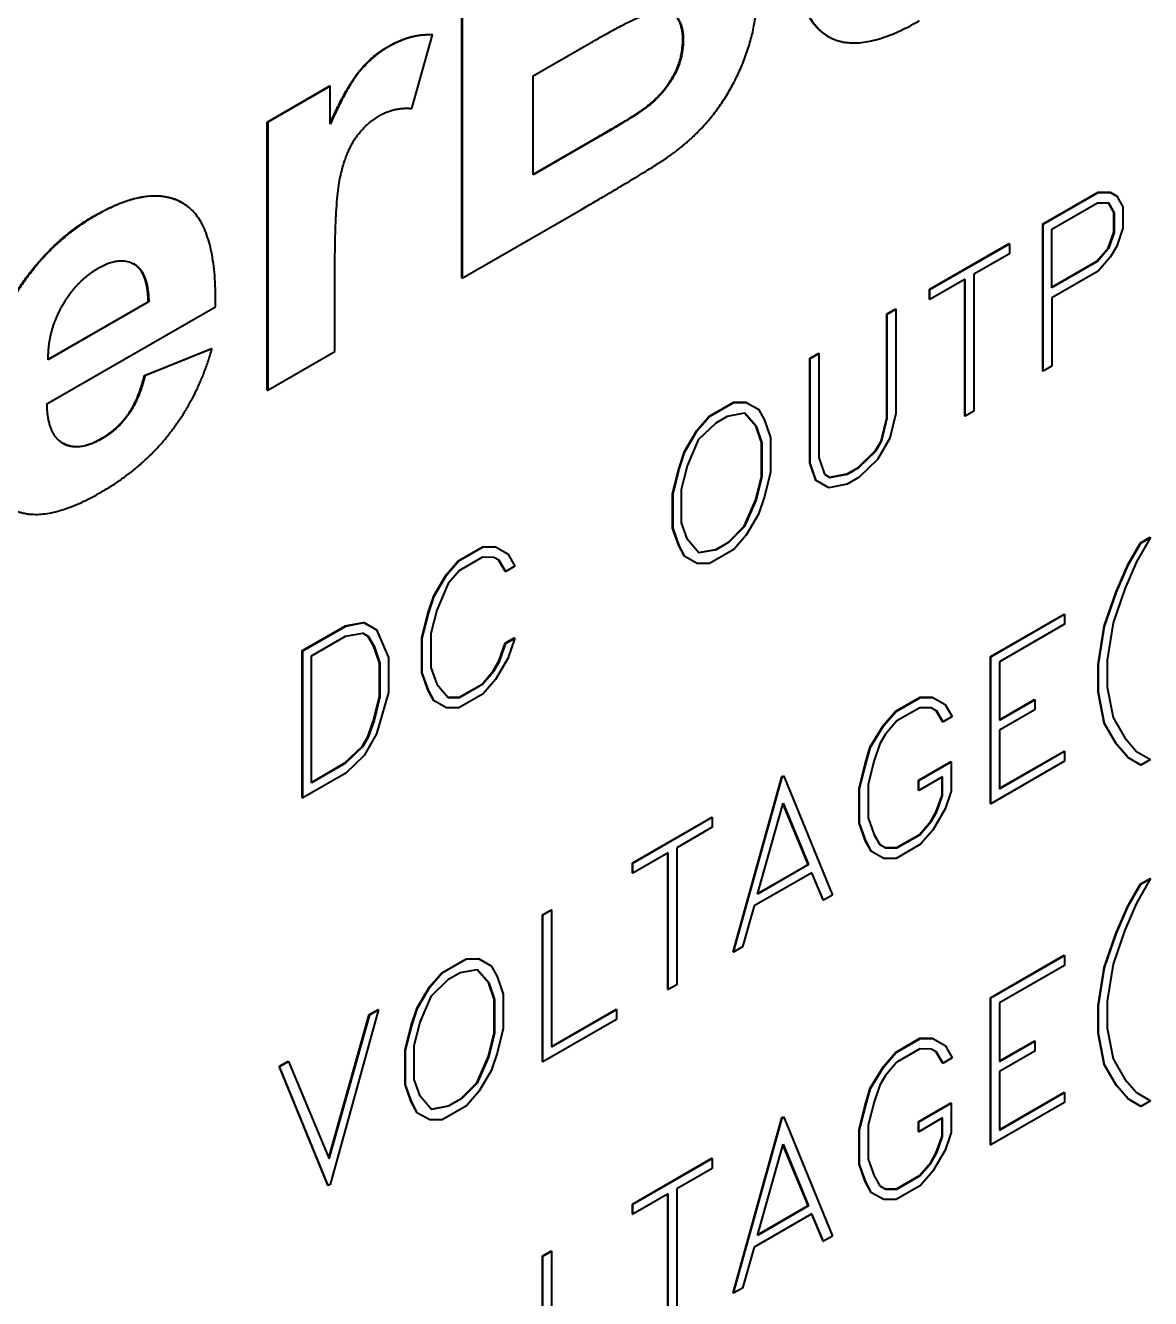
# Model space of a CAD drawing. Header units: millimetres. Extents: x 0 to 5887, y 0 to 4158.
# Drawn here: x 5435.39 to 5444.1, y 3214.54 to 3224.39 of the extents above; entities that cross this region are included whole.
import ezdxf

# ---------------------------------------------------------------- set-up
doc = ezdxf.new("R2010")
doc.units = ezdxf.units.MM
doc.header["$LTSCALE"] = 7
doc.layers.add('가시적인 것(ISO)', color=3, linetype='Continuous', lineweight=40)
doc.layers.add('가시적인 좁은 것(ISO)', color=3, linetype='Continuous', lineweight=35)

msp = doc.modelspace()

# ---------------------------------------------------------------- linework, layer by layer
at = {"layer": '가시적인 것(ISO)'}
for p, q in [((5438.771, 3222.4363), (5438.771, 3225.2978)), ((5438.7745, 3225.2957), (5438.7745, 3222.4343)), ((5438.384, 3223.747), (5438.5444, 3224.317)), ((5438.5408, 3224.319), (5438.5444, 3224.317)), ((5441.6058, 3224.3065), (5441.6093, 3224.3045)), ((5439.3234, 3224.0001), (5439.7667, 3224.2554)), ((5437.2638, 3223.6425), (5437.7486, 3223.9217)), ((5437.7521, 3223.9196), (5437.2673, 3223.6405)), ((5437.7486, 3223.9217), (5437.7521, 3223.9196)), ((5437.7521, 3223.6252), (5437.7521, 3223.9196)), ((5439.3234, 3223.2346), (5439.3234, 3224.0001)), ((5440.2046, 3223.7635), (5440.2081, 3223.7615)), ((5437.2638, 3221.5684), (5437.2638, 3223.6425)), ((5437.2638, 3223.6425), (5437.2673, 3223.6405)), ((5437.2673, 3223.6405), (5437.2673, 3221.5664)), ((5439.3234, 3223.2387), (5439.8292, 3223.5299)), ((5439.8327, 3223.5279), (5439.3234, 3223.2346)), ((5436.6048, 3223.0187), (5436.6083, 3223.0167)), ((5443.2691, 3222.8539), (5443.6946, 3223.099)), ((5443.2726, 3222.8519), (5443.6982, 3223.0969)), ((5443.6946, 3223.099), (5443.7907, 3223.0993)), ((5443.6946, 3223.099), (5443.6982, 3223.0969)), ((5443.6982, 3223.0969), (5443.7943, 3223.0972)), ((5443.7907, 3223.0993), (5443.8392, 3223.0722)), ((5443.7907, 3223.0993), (5443.7943, 3223.0972)), ((5443.7943, 3223.0972), (5443.8428, 3223.0701)), ((5443.8392, 3223.0722), (5443.8428, 3223.0701)), ((5443.8428, 3223.0701), (5443.8894, 3222.9859)), ((5438.7745, 3222.4343), (5439.6988, 3222.9666)), ((5443.3394, 3222.8131), (5443.6927, 3223.0165)), ((5443.6927, 3223.0165), (5443.7796, 3223.0168)), ((5443.8191, 3222.9431), (5443.7773, 3223.0168)), ((5443.7796, 3223.0168), (5443.8226, 3222.9411)), ((5443.8191, 3222.7908), (5443.8191, 3222.9431)), ((5443.8191, 3222.9431), (5443.8226, 3222.9411)), ((5443.8226, 3222.9411), (5443.8226, 3222.7887)), ((5443.8894, 3222.9859), (5443.8894, 3222.8209)), ((5443.2691, 3222.8539), (5443.2726, 3222.8519)), ((5443.2691, 3221.7164), (5443.2691, 3222.8539)), ((5443.2726, 3221.7144), (5443.2726, 3222.8519)), ((5443.3394, 3222.3602), (5443.3394, 3222.8131)), ((5443.7761, 3222.6655), (5443.8191, 3222.7908)), ((5443.8226, 3222.7887), (5443.7796, 3222.6634)), ((5443.8191, 3222.7908), (5443.8226, 3222.7887)), ((5443.8894, 3222.8209), (5443.8428, 3222.6829)), ((5442.3914, 3222.3485), (5443.0074, 3222.7032)), ((5442.395, 3222.3465), (5443.0109, 3222.7011)), ((5443.0074, 3222.7032), (5443.0109, 3222.7011)), ((5443.0109, 3222.7011), (5443.0109, 3222.6239)), ((5443.6892, 3222.5657), (5443.7761, 3222.6655)), ((5443.7796, 3222.6634), (5443.6927, 3222.5636)), ((5443.7761, 3222.6655), (5443.7796, 3222.6634)), ((5443.8428, 3222.6829), (5443.7943, 3222.5999)), ((5443.0109, 3222.6239), (5442.7363, 3222.4658)), ((5443.3394, 3222.3643), (5443.6892, 3222.5657)), ((5443.6927, 3222.5636), (5443.3394, 3222.3602)), ((5443.6892, 3222.5657), (5443.6927, 3222.5636)), ((5443.7943, 3222.5999), (5443.6982, 3222.4896)), ((5437.788, 3221.8662), (5437.788, 3222.5052)), ((5438.771, 3222.4363), (5438.7745, 3222.4343)), ((5442.6695, 3222.4273), (5442.395, 3222.2692)), ((5442.6695, 3221.3671), (5442.6695, 3222.4273)), ((5442.7363, 3222.4658), (5442.7363, 3221.4056)), ((5443.6982, 3222.4896), (5443.3394, 3222.283)), ((5442.3914, 3222.3485), (5442.395, 3222.3465)), ((5442.3914, 3222.2713), (5442.3914, 3222.3485)), ((5442.395, 3222.2692), (5442.395, 3222.3465)), ((5442.666, 3221.3691), (5442.666, 3222.4253)), ((5435.5677, 3221.8065), (5436.3433, 3222.2531)), ((5436.3468, 3222.2511), (5435.5677, 3221.8024)), ((5436.3433, 3222.2531), (5436.3468, 3222.2511)), ((5442.3914, 3222.2713), (5442.395, 3222.2692)), ((5443.3394, 3222.283), (5443.3394, 3221.7529)), ((5435.5583, 3221.4611), (5436.8637, 3222.2128)), ((5442.062, 3222.1588), (5442.1288, 3222.1972)), ((5442.062, 3222.1588), (5442.0655, 3222.1567)), ((5442.062, 3221.3536), (5442.062, 3222.1588)), ((5442.0655, 3222.1567), (5442.1323, 3222.1952)), ((5442.0655, 3221.3515), (5442.0655, 3222.1567)), ((5442.1288, 3222.1972), (5442.1323, 3222.1952)), ((5442.1323, 3222.1952), (5442.1323, 3221.3858)), ((5436.3131, 3221.6818), (5436.8318, 3221.8889)), ((5436.8354, 3221.8868), (5436.3166, 3221.6797)), ((5436.8318, 3221.8889), (5436.8354, 3221.8868)), ((5437.2673, 3221.5664), (5437.788, 3221.8662)), ((5441.4653, 3221.8152), (5441.5321, 3221.8536)), ((5441.4688, 3221.8131), (5441.5356, 3221.8516)), ((5441.5321, 3221.8536), (5441.5356, 3221.8516)), ((5441.5356, 3221.8516), (5441.5356, 3221.0464)), ((5441.4653, 3221.8152), (5441.4688, 3221.8131)), ((5441.4653, 3221.0057), (5441.4653, 3221.8152)), ((5441.4688, 3221.0037), (5441.4688, 3221.8131)), ((5443.3394, 3221.7529), (5443.2726, 3221.7144)), ((5436.3131, 3221.6818), (5436.3166, 3221.6797)), ((5443.2691, 3221.7164), (5443.2726, 3221.7144)), ((5437.2638, 3221.5684), (5437.2673, 3221.5664)), ((5440.6856, 3221.3661), (5440.8741, 3221.4747)), ((5440.6891, 3221.3641), (5440.8776, 3221.4727)), ((5440.8741, 3221.4747), (5440.9702, 3221.475)), ((5440.8741, 3221.4747), (5440.8776, 3221.4727)), ((5440.8776, 3221.4727), (5440.9737, 3221.473)), ((5440.9702, 3221.475), (5441.0645, 3221.4214)), ((5440.9702, 3221.475), (5440.9737, 3221.473)), ((5440.9737, 3221.473), (5441.068, 3221.4193)), ((5440.5904, 3221.2563), (5440.6856, 3221.3661)), ((5440.5939, 3221.2543), (5440.6891, 3221.3641)), ((5440.6856, 3221.3661), (5440.6891, 3221.3641)), ((5440.7394, 3221.3159), (5440.8282, 3221.367)), ((5440.8282, 3221.367), (5440.9609, 3221.3915)), ((5441.0471, 3221.2907), (5440.9594, 3221.3913)), ((5440.9609, 3221.3915), (5441.0506, 3221.2887)), ((5441.0645, 3221.4214), (5441.068, 3221.4193)), ((5441.068, 3221.4193), (5441.1137, 3221.3357)), ((5442.0171, 3221.1732), (5442.062, 3221.3536)), ((5442.0207, 3221.1712), (5442.0655, 3221.3515)), ((5442.062, 3221.3536), (5442.0655, 3221.3515)), ((5442.1323, 3221.3858), (5442.0847, 3221.1954)), ((5442.666, 3221.3691), (5442.6695, 3221.3671)), ((5442.7363, 3221.4056), (5442.6695, 3221.3671)), ((5440.4952, 3221.0936), (5440.5904, 3221.2563)), ((5440.4988, 3221.0915), (5440.5939, 3221.2543)), ((5440.5904, 3221.2563), (5440.5939, 3221.2543)), ((5440.6067, 3221.1876), (5440.7394, 3221.3159)), ((5441.091, 3221.1616), (5441.0471, 3221.2907)), ((5441.0471, 3221.2907), (5441.0506, 3221.2887)), ((5441.0506, 3221.2887), (5441.0945, 3221.1595)), ((5441.1137, 3221.3357), (5441.1613, 3221.2012)), ((5440.518, 3220.982), (5440.6067, 3221.1876)), ((5441.091, 3220.9002), (5441.091, 3221.1616)), ((5441.091, 3221.1616), (5441.0945, 3221.1595)), ((5441.0945, 3221.1595), (5441.0945, 3220.8982)), ((5441.1613, 3221.2012), (5441.1613, 3220.9335)), ((5441.975, 3221.1003), (5442.0171, 3221.1732)), ((5441.9786, 3221.0983), (5442.0207, 3221.1712)), ((5442.0847, 3221.1954), (5441.9896, 3221.0306)), ((5442.0171, 3221.1732), (5442.0207, 3221.1712)), ((5440.4504, 3220.9577), (5440.4952, 3221.0936)), ((5440.4539, 3220.9557), (5440.4988, 3221.0915)), ((5440.4952, 3221.0936), (5440.4988, 3221.0915)), ((5441.8414, 3220.9715), (5441.975, 3221.1003)), ((5441.845, 3220.9695), (5441.9786, 3221.0983)), ((5441.975, 3221.1003), (5441.9786, 3221.0983)), ((5440.4028, 3220.7684), (5440.4504, 3220.9577)), ((5440.4063, 3220.7664), (5440.4539, 3220.9557)), ((5440.4504, 3220.9577), (5440.4539, 3220.9557)), ((5440.4731, 3220.8017), (5440.518, 3220.982)), ((5441.4653, 3221.0057), (5441.4688, 3221.0037)), ((5441.512, 3220.8696), (5441.4653, 3221.0057)), ((5441.5155, 3220.8676), (5441.4688, 3221.0037)), ((5441.5356, 3221.0464), (5441.5805, 3220.9177)), ((5441.7527, 3220.9204), (5441.8414, 3220.9715)), ((5441.7562, 3220.9184), (5441.845, 3220.9695)), ((5441.8414, 3220.9715), (5441.845, 3220.9695)), ((5441.9896, 3221.0306), (5441.8477, 3220.8938)), ((5441.0471, 3220.7204), (5441.091, 3220.9002)), ((5441.0945, 3220.8982), (5441.0506, 3220.7184)), ((5441.091, 3220.9002), (5441.0945, 3220.8982)), ((5441.1613, 3220.9335), (5441.1137, 3220.7442)), ((5441.512, 3220.8696), (5441.5155, 3220.8676)), ((5441.6116, 3220.8129), (5441.5155, 3220.8676)), ((5441.5805, 3220.9177), (5441.6217, 3220.8928)), ((5441.6183, 3220.8948), (5441.7527, 3220.9204)), ((5441.6217, 3220.8928), (5441.7562, 3220.9184)), ((5441.7527, 3220.9204), (5441.7562, 3220.9184)), ((5441.8477, 3220.8938), (5441.7535, 3220.8396)), ((5440.4028, 3220.7684), (5440.4063, 3220.7664)), ((5440.4028, 3220.5007), (5440.4028, 3220.7684)), ((5440.4063, 3220.4987), (5440.4063, 3220.7664)), ((5440.4731, 3220.5403), (5440.4731, 3220.8017)), ((5441.7535, 3220.8396), (5441.6116, 3220.8129)), ((5440.9574, 3220.5143), (5441.0471, 3220.7204)), ((5441.0506, 3220.7184), (5440.9609, 3220.5123)), ((5441.0471, 3220.7204), (5441.0506, 3220.7184)), ((5441.1137, 3220.7442), (5441.068, 3220.6078)), ((5441.068, 3220.6078), (5440.9737, 3220.4456)), ((5440.4028, 3220.5007), (5440.4063, 3220.4987)), ((5440.4504, 3220.3662), (5440.4028, 3220.5007)), ((5440.4539, 3220.3642), (5440.4063, 3220.4987)), ((5440.518, 3220.4117), (5440.4731, 3220.5403)), ((5440.8357, 3220.3924), (5440.9574, 3220.5143)), ((5440.9609, 3220.5123), (5440.8392, 3220.3903)), ((5440.9574, 3220.5143), (5440.9609, 3220.5123)), ((5440.4504, 3220.3662), (5440.4539, 3220.3642)), ((5440.4952, 3220.282), (5440.4504, 3220.3662)), ((5440.4988, 3220.28), (5440.4539, 3220.3642)), ((5440.6067, 3220.3083), (5440.518, 3220.4117)), ((5440.7359, 3220.3349), (5440.8357, 3220.3924)), ((5440.8392, 3220.3903), (5440.7394, 3220.3329)), ((5440.8357, 3220.3924), (5440.8392, 3220.3903)), ((5440.9737, 3220.4456), (5440.8776, 3220.3352)), ((5443.9303, 3220.2206), (5444.0255, 3220.3866)), ((5443.9339, 3220.2186), (5444.029, 3220.3845)), ((5444.1041, 3220.4277), (5443.9952, 3220.2391)), ((5444.0255, 3220.3866), (5444.1005, 3220.4298)), ((5444.0255, 3220.3866), (5444.029, 3220.3845)), ((5444.029, 3220.3845), (5444.1041, 3220.4277)), ((5444.1005, 3220.4298), (5444.1041, 3220.4277)), ((5438.7436, 3220.2478), (5438.9321, 3220.3564)), ((5438.7471, 3220.2458), (5438.9357, 3220.3544)), ((5438.9311, 3220.2745), (5438.7526, 3220.1717)), ((5439.018, 3220.2727), (5438.9311, 3220.2745)), ((5438.9321, 3220.3564), (5439.0282, 3220.3567)), ((5438.9321, 3220.3564), (5438.9357, 3220.3544)), ((5438.9357, 3220.3544), (5439.0317, 3220.3547)), ((5439.0619, 3220.2483), (5439.018, 3220.2727)), ((5439.0282, 3220.3567), (5439.0317, 3220.3547)), ((5439.0317, 3220.3547), (5439.126, 3220.3)), ((5439.126, 3220.3), (5439.18, 3220.2052)), ((5440.4952, 3220.282), (5440.4988, 3220.28)), ((5440.5939, 3220.2269), (5440.4988, 3220.28)), ((5440.6048, 3220.3106), (5440.7359, 3220.3349)), ((5440.7394, 3220.3329), (5440.6067, 3220.3083)), ((5440.8776, 3220.3352), (5440.6891, 3220.2267)), ((5440.7359, 3220.3349), (5440.7394, 3220.3329)), ((5438.6484, 3220.138), (5438.7436, 3220.2478)), ((5438.652, 3220.136), (5438.7471, 3220.2458)), ((5438.7526, 3220.1717), (5438.6648, 3220.0714)), ((5438.7436, 3220.2478), (5438.7471, 3220.2458)), ((5439.1069, 3220.1671), (5439.0585, 3220.2502)), ((5439.1104, 3220.1651), (5439.0619, 3220.2483)), ((5439.1069, 3220.1671), (5439.1104, 3220.1651)), ((5439.18, 3220.2052), (5439.1104, 3220.1651)), ((5440.6891, 3220.2267), (5440.5939, 3220.2269)), ((5443.837, 3220.0071), (5443.9303, 3220.2206)), ((5443.8405, 3220.0051), (5443.9339, 3220.2186)), ((5443.9952, 3220.2391), (5443.9046, 3220.0293)), ((5443.9303, 3220.2206), (5443.9339, 3220.2186)), ((5438.5542, 3219.9758), (5438.6484, 3220.138)), ((5438.5577, 3219.9738), (5438.652, 3220.136)), ((5438.6648, 3220.0714), (5438.576, 3219.8637)), ((5438.6484, 3220.138), (5438.652, 3220.136)), ((5438.5084, 3219.8394), (5438.5542, 3219.9758)), ((5438.5119, 3219.8374), (5438.5577, 3219.9738)), ((5438.5542, 3219.9758), (5438.5577, 3219.9738)), ((5443.7445, 3219.7402), (5443.837, 3220.0071)), ((5443.7481, 3219.7381), (5443.8405, 3220.0051)), ((5443.9046, 3220.0293), (5443.814, 3219.7665)), ((5443.837, 3220.0071), (5443.8405, 3220.0051)), ((5437.8687, 3219.744), (5438.0105, 3219.7707)), ((5437.8722, 3219.742), (5438.0141, 3219.7686)), ((5438.0105, 3219.7707), (5438.1066, 3219.716)), ((5438.0105, 3219.7707), (5438.0141, 3219.7686)), ((5438.0141, 3219.7686), (5438.1102, 3219.7139)), ((5438.4608, 3219.6501), (5438.5084, 3219.8394)), ((5438.4643, 3219.6481), (5438.5119, 3219.8374)), ((5438.5084, 3219.8394), (5438.5119, 3219.8374)), ((5438.576, 3219.8637), (5438.5311, 3219.6834)), ((5442.8642, 3219.5062), (5443.4352, 3219.835)), ((5442.8677, 3219.5041), (5443.4388, 3219.833)), ((5443.4352, 3219.835), (5443.4388, 3219.833)), ((5443.4388, 3219.833), (5443.4388, 3219.7557)), ((5437.5356, 3219.5522), (5437.8687, 3219.744)), ((5437.5391, 3219.5501), (5437.8722, 3219.742)), ((5437.8687, 3219.744), (5437.8722, 3219.742)), ((5437.8695, 3219.6632), (5438.0031, 3219.6882)), ((5438.0417, 3219.6648), (5438.003, 3219.6882)), ((5438.0031, 3219.6882), (5438.0452, 3219.6628)), ((5438.1066, 3219.716), (5438.1102, 3219.7139)), ((5438.1102, 3219.7139), (5438.2026, 3219.4984)), ((5438.5311, 3219.6834), (5438.5311, 3219.422)), ((5443.4388, 3219.7557), (5442.9345, 3219.4654)), ((5443.6979, 3219.4456), (5443.7445, 3219.7402)), ((5443.7014, 3219.4435), (5443.7481, 3219.7381)), ((5443.7445, 3219.7402), (5443.7481, 3219.7381)), ((5443.814, 3219.7665), (5443.7682, 3219.4788)), ((5437.6059, 3219.5114), (5437.8695, 3219.6632)), ((5438.0874, 3219.5885), (5438.0417, 3219.6648)), ((5438.0417, 3219.6648), (5438.0452, 3219.6628)), ((5438.0452, 3219.6628), (5438.091, 3219.5865)), ((5438.1323, 3219.4577), (5438.0874, 3219.5885)), ((5438.0874, 3219.5885), (5438.091, 3219.5865)), ((5438.091, 3219.5865), (5438.1358, 3219.4557)), ((5438.4608, 3219.6501), (5438.4643, 3219.6481)), ((5438.4608, 3219.3824), (5438.4608, 3219.6501)), ((5438.4643, 3219.3804), (5438.4643, 3219.6481)), ((5439.0584, 3219.4705), (5439.1069, 3219.6095)), ((5439.0619, 3219.4684), (5439.1104, 3219.6075)), ((5439.1069, 3219.6095), (5439.1765, 3219.6496)), ((5439.1069, 3219.6095), (5439.1104, 3219.6075)), ((5439.1104, 3219.6075), (5439.18, 3219.6475)), ((5439.18, 3219.6475), (5439.126, 3219.4905)), ((5439.1765, 3219.6496), (5439.18, 3219.6475)), ((5437.5356, 3219.5522), (5437.5391, 3219.5501)), ((5437.5356, 3218.4147), (5437.5356, 3219.5522)), ((5437.5391, 3218.4127), (5437.5391, 3219.5501)), ((5437.6059, 3218.5284), (5437.6059, 3219.5114)), ((5438.2026, 3219.4984), (5438.2026, 3219.2286)), ((5439.126, 3219.4905), (5439.0317, 3219.3273)), ((5442.8642, 3219.5062), (5442.8677, 3219.5041)), ((5442.8642, 3218.3687), (5442.8642, 3219.5062)), ((5442.8677, 3218.3667), (5442.8677, 3219.5041)), ((5443.7682, 3219.4788), (5443.7682, 3219.2693)), ((5438.1323, 3219.1964), (5438.1323, 3219.4577)), ((5438.1323, 3219.4577), (5438.1358, 3219.4557)), ((5438.1358, 3219.4557), (5438.1358, 3219.1943)), ((5438.4608, 3219.3824), (5438.4643, 3219.3804)), ((5438.5084, 3219.2479), (5438.4608, 3219.3824)), ((5438.5119, 3219.2459), (5438.4643, 3219.3804)), ((5438.5311, 3219.422), (5438.576, 3219.2934)), ((5438.9275, 3219.2935), (5439.0145, 3219.3955)), ((5438.9311, 3219.2915), (5439.018, 3219.3934)), ((5439.0145, 3219.3955), (5439.0584, 3219.4705)), ((5439.0145, 3219.3955), (5439.018, 3219.3934)), ((5439.018, 3219.3934), (5439.0619, 3219.4684)), ((5439.0584, 3219.4705), (5439.0619, 3219.4684)), ((5442.9345, 3219.4654), (5442.9345, 3219.0125)), ((5443.6979, 3219.4456), (5443.7014, 3219.4435)), ((5443.6979, 3219.2308), (5443.6979, 3219.4456)), ((5443.7014, 3219.2287), (5443.7014, 3219.4435)), ((5438.576, 3219.2934), (5438.6648, 3219.1889)), ((5438.7491, 3219.1908), (5438.9275, 3219.2935)), ((5438.7526, 3219.1887), (5438.9311, 3219.2915)), ((5438.9275, 3219.2935), (5438.9311, 3219.2915)), ((5439.0317, 3219.3273), (5438.9357, 3219.2169)), ((5438.0874, 3219.014), (5438.1323, 3219.1964)), ((5438.1358, 3219.1943), (5438.091, 3219.0119)), ((5438.2026, 3219.2286), (5438.1102, 3218.9066)), ((5438.1323, 3219.1964), (5438.1358, 3219.1943)), ((5438.5084, 3219.2479), (5438.5119, 3219.2459)), ((5438.5542, 3219.1642), (5438.5084, 3219.2479)), ((5438.5577, 3219.1622), (5438.5119, 3219.2459)), ((5438.663, 3219.191), (5438.7491, 3219.1908)), ((5438.6648, 3219.1889), (5438.7526, 3219.1887)), ((5438.9357, 3219.2169), (5438.7471, 3219.1083)), ((5438.7491, 3219.1908), (5438.7526, 3219.1887)), ((5442.1302, 3219.0835), (5442.3187, 3219.1921)), ((5442.1337, 3219.0815), (5442.3223, 3219.19)), ((5442.3187, 3219.1921), (5442.4148, 3219.1924)), ((5442.3187, 3219.1921), (5442.3223, 3219.19)), ((5442.3223, 3219.19), (5442.4183, 3219.1903)), ((5442.4148, 3219.1924), (5442.4183, 3219.1903)), ((5442.4183, 3219.1903), (5442.5126, 3219.1356)), ((5443.6979, 3219.2308), (5443.7014, 3219.2287)), ((5443.7445, 3218.99), (5443.6979, 3219.2308)), ((5443.7481, 3218.9879), (5443.7014, 3219.2287)), ((5443.7682, 3219.2693), (5443.814, 3219.0343)), ((5438.5542, 3219.1642), (5438.5577, 3219.1622)), ((5438.652, 3219.1085), (5438.5577, 3219.1622)), ((5438.7471, 3219.1083), (5438.652, 3219.1085)), ((5442.035, 3218.9737), (5442.1302, 3219.0835)), ((5442.0386, 3218.9716), (5442.1337, 3219.0815)), ((5442.1302, 3219.0835), (5442.1337, 3219.0815)), ((5442.3177, 3219.1101), (5442.1392, 3219.0074)), ((5442.4046, 3219.1084), (5442.3177, 3219.1101)), ((5442.4485, 3219.0839), (5442.4046, 3219.1084)), ((5442.4935, 3219.0028), (5442.4451, 3219.0859)), ((5442.4971, 3219.0008), (5442.4485, 3219.0839)), ((5442.5126, 3219.1356), (5442.5666, 3219.0408)), ((5442.9345, 3219.0166), (5443.2055, 3219.1726)), ((5442.9345, 3219.0125), (5443.2091, 3219.1706)), ((5443.2091, 3219.0933), (5442.9345, 3218.9352)), ((5443.2055, 3219.1726), (5443.2091, 3219.1706)), ((5443.2091, 3219.1706), (5443.2091, 3219.0933)), ((5438.0417, 3218.885), (5438.0874, 3219.014)), ((5438.091, 3219.0119), (5438.0452, 3218.8829)), ((5438.0874, 3219.014), (5438.091, 3219.0119)), ((5442.1392, 3219.0074), (5442.0514, 3218.9049)), ((5442.4935, 3219.0028), (5442.4971, 3219.0008)), ((5442.5666, 3219.0408), (5442.4971, 3219.0008)), ((5443.7445, 3218.99), (5443.7481, 3218.9879)), ((5443.837, 3218.8294), (5443.7445, 3218.99)), ((5443.8405, 3218.8274), (5443.7481, 3218.9879)), ((5443.814, 3219.0343), (5443.9046, 3218.877)), ((5437.9996, 3218.811), (5438.0417, 3218.885)), ((5438.0452, 3218.8829), (5438.0031, 3218.809)), ((5438.1102, 3218.9066), (5438.0141, 3218.7412)), ((5438.0417, 3218.885), (5438.0452, 3218.8829)), ((5441.9325, 3218.8067), (5442.035, 3218.9737)), ((5441.9361, 3218.8047), (5442.0386, 3218.9716)), ((5442.0514, 3218.9049), (5442.0084, 3218.8304)), ((5442.035, 3218.9737), (5442.0386, 3218.9716)), ((5442.9345, 3218.9352), (5442.9345, 3218.4824)), ((5437.8659, 3218.6822), (5437.9996, 3218.811)), ((5438.0031, 3218.809), (5437.8695, 3218.6802)), ((5437.9996, 3218.811), (5438.0031, 3218.809)), ((5441.895, 3218.6751), (5441.9325, 3218.8067)), ((5441.8985, 3218.673), (5441.9361, 3218.8047)), ((5441.9325, 3218.8067), (5441.9361, 3218.8047)), ((5442.0084, 3218.8304), (5441.9626, 3218.7015)), ((5443.837, 3218.8294), (5443.8405, 3218.8274)), ((5443.9303, 3218.7234), (5443.837, 3218.8294)), ((5443.9339, 3218.7214), (5443.8405, 3218.8274)), ((5443.9046, 3218.877), (5443.9952, 3218.7715)), ((5438.0141, 3218.7412), (5437.8722, 3218.6045)), ((5441.9626, 3218.7015), (5441.9178, 3218.519)), ((5442.3059, 3218.5488), (5442.5567, 3218.6932)), ((5442.3094, 3218.5467), (5442.5602, 3218.6911)), ((5442.5567, 3218.6932), (5442.5602, 3218.6911)), ((5442.5602, 3218.6911), (5442.5602, 3218.4636)), ((5443.4388, 3218.6955), (5442.8677, 3218.3667)), ((5442.9345, 3218.4864), (5443.4352, 3218.7748)), ((5442.9345, 3218.4824), (5443.4388, 3218.7728)), ((5443.4352, 3218.7748), (5443.4388, 3218.7728)), ((5443.4388, 3218.7728), (5443.4388, 3218.6955)), ((5443.9303, 3218.7234), (5443.9339, 3218.7214)), ((5444.0255, 3218.6671), (5443.9303, 3218.7234)), ((5444.029, 3218.6651), (5443.9339, 3218.7214)), ((5443.9952, 3218.7715), (5444.1041, 3218.7083)), ((5444.1041, 3218.7083), (5444.029, 3218.6651)), ((5437.8722, 3218.6045), (5437.5391, 3218.4127)), ((5437.6059, 3218.5325), (5437.8659, 3218.6822)), ((5437.8695, 3218.6802), (5437.6059, 3218.5284)), ((5437.8659, 3218.6822), (5437.8695, 3218.6802)), ((5441.8474, 3218.4858), (5441.895, 3218.6751)), ((5441.8509, 3218.4837), (5441.8985, 3218.673)), ((5441.895, 3218.6751), (5441.8985, 3218.673)), ((5444.0255, 3218.6671), (5444.029, 3218.6651)), ((5440.8718, 3217.2214), (5441.248, 3218.5755)), ((5440.8754, 3217.2194), (5441.2515, 3218.5734)), ((5441.248, 3218.5755), (5441.2617, 3218.5834)), ((5441.248, 3218.5755), (5441.2515, 3218.5734)), ((5441.2515, 3218.5734), (5441.2652, 3218.5813)), ((5441.2617, 3218.5834), (5441.2652, 3218.5813)), ((5441.2652, 3218.5813), (5441.6405, 3217.6599)), ((5441.9178, 3218.519), (5441.9178, 3218.2577)), ((5442.3059, 3218.5488), (5442.3094, 3218.5467)), ((5442.3059, 3218.4715), (5442.3059, 3218.5488)), ((5442.4934, 3218.5754), (5442.3094, 3218.4695)), ((5442.3094, 3218.4695), (5442.3094, 3218.5467)), ((5442.4899, 3218.4335), (5442.4899, 3218.5734)), ((5442.4934, 3218.4315), (5442.4934, 3218.5754)), ((5437.5356, 3218.4147), (5437.5391, 3218.4127)), ((5441.8474, 3218.4858), (5441.8509, 3218.4837)), ((5441.8474, 3218.2181), (5441.8474, 3218.4858)), ((5441.8509, 3218.216), (5441.8509, 3218.4837)), ((5442.3059, 3218.4715), (5442.3094, 3218.4695)), ((5442.445, 3218.3072), (5442.4899, 3218.4335)), ((5442.4485, 3218.3052), (5442.4934, 3218.4315)), ((5442.4899, 3218.4335), (5442.4934, 3218.4315)), ((5442.5602, 3218.4636), (5442.5126, 3218.3262)), ((5441.0593, 3217.6671), (5441.2579, 3218.3718)), ((5441.453, 3217.8978), (5441.2568, 3218.368)), ((5441.2579, 3218.3718), (5441.4565, 3217.8958)), ((5442.402, 3218.2316), (5442.445, 3218.3072)), ((5442.4055, 3218.2296), (5442.4485, 3218.3052)), ((5442.5126, 3218.3262), (5442.4183, 3218.1629)), ((5442.445, 3218.3072), (5442.4485, 3218.3052)), ((5442.8642, 3218.3687), (5442.8677, 3218.3667)), ((5440.0912, 3217.9093), (5440.7071, 3218.264)), ((5440.0947, 3217.9073), (5440.7106, 3218.262)), ((5440.7071, 3218.264), (5440.7106, 3218.262)), ((5440.7106, 3218.262), (5440.7106, 3218.1847)), ((5441.8474, 3218.2181), (5441.8509, 3218.216)), ((5441.895, 3218.0836), (5441.8474, 3218.2181)), ((5441.8985, 3218.0816), (5441.8509, 3218.216)), ((5441.9178, 3218.2577), (5441.9626, 3218.1269)), ((5442.3141, 3218.1292), (5442.402, 3218.2316)), ((5442.3177, 3218.1272), (5442.4055, 3218.2296)), ((5442.402, 3218.2316), (5442.4055, 3218.2296)), ((5440.7106, 3218.1847), (5440.4361, 3218.0266)), ((5441.9626, 3218.1269), (5442.0084, 3218.0506)), ((5442.1366, 3218.027), (5442.3141, 3218.1292)), ((5442.1401, 3218.0249), (5442.3177, 3218.1272)), ((5442.3141, 3218.1292), (5442.3177, 3218.1272)), ((5442.4183, 3218.1629), (5442.3232, 3218.0531)), ((5440.4361, 3218.0266), (5440.4361, 3216.9664)), ((5441.895, 3218.0836), (5441.8985, 3218.0816)), ((5441.9398, 3217.9994), (5441.895, 3218.0836)), ((5441.9434, 3217.9973), (5441.8985, 3218.0816)), ((5441.9398, 3217.9994), (5441.9434, 3217.9973)), ((5442.0386, 3217.9442), (5441.9434, 3217.9973)), ((5442.0084, 3218.0506), (5442.0514, 3218.0257)), ((5442.0479, 3218.0277), (5442.1366, 3218.027)), ((5442.0514, 3218.0257), (5442.1401, 3218.0249)), ((5442.3232, 3218.0531), (5442.1337, 3217.944)), ((5442.1366, 3218.027), (5442.1401, 3218.0249)), ((5440.0912, 3217.9093), (5440.0947, 3217.9073)), ((5440.0912, 3217.8321), (5440.0912, 3217.9093)), ((5440.3693, 3217.9881), (5440.0947, 3217.83)), ((5440.0947, 3217.83), (5440.0947, 3217.9073)), ((5440.3658, 3216.93), (5440.3658, 3217.9861)), ((5440.3693, 3216.9279), (5440.3693, 3217.9881)), ((5441.4565, 3217.8958), (5441.0593, 3217.6671)), ((5441.0607, 3217.6719), (5441.453, 3217.8978)), ((5441.453, 3217.8978), (5441.4565, 3217.8958)), ((5442.1337, 3217.944), (5442.0386, 3217.9442)), ((5440.0912, 3217.8321), (5440.0947, 3217.83)), ((5441.4821, 3217.8333), (5441.0346, 3217.5756)), ((5441.5692, 3217.623), (5441.48, 3217.8321)), ((5441.5727, 3217.6209), (5441.4821, 3217.8333)), ((5443.9303, 3217.58), (5444.0255, 3217.746)), ((5443.9339, 3217.578), (5444.029, 3217.7439)), ((5444.1041, 3217.7871), (5443.9952, 3217.5985)), ((5444.0255, 3217.746), (5444.1005, 3217.7892)), ((5444.0255, 3217.746), (5444.029, 3217.7439)), ((5444.029, 3217.7439), (5444.1041, 3217.7871)), ((5444.1005, 3217.7892), (5444.1041, 3217.7871)), ((5441.5692, 3217.623), (5441.5727, 3217.6209)), ((5441.6405, 3217.6599), (5441.5727, 3217.6209)), ((5439.3948, 3217.5083), (5439.4616, 3217.5467)), ((5439.3948, 3217.5083), (5439.3983, 3217.5062)), ((5439.3948, 3216.3708), (5439.3948, 3217.5083)), ((5439.3983, 3217.5062), (5439.4651, 3217.5447)), ((5439.3983, 3216.3688), (5439.3983, 3217.5062)), ((5439.4616, 3217.5467), (5439.4651, 3217.5447)), ((5439.4651, 3217.5447), (5439.4651, 3216.4845)), ((5441.0346, 3217.5756), (5440.944, 3217.2589)), ((5443.837, 3217.3665), (5443.9303, 3217.58)), ((5443.8405, 3217.3645), (5443.9339, 3217.578)), ((5443.9952, 3217.5985), (5443.9046, 3217.3887)), ((5443.9303, 3217.58), (5443.9339, 3217.578)), ((5443.7445, 3217.0996), (5443.837, 3217.3665)), ((5443.7481, 3217.0975), (5443.8405, 3217.3645)), ((5443.9046, 3217.3887), (5443.814, 3217.1259)), ((5443.837, 3217.3665), (5443.8405, 3217.3645)), ((5440.8718, 3217.2214), (5440.8754, 3217.2194)), ((5440.944, 3217.2589), (5440.8754, 3217.2194)), ((5438.615, 3217.0593), (5438.8036, 3217.1678)), ((5438.6186, 3217.0572), (5438.8071, 3217.1658)), ((5438.8036, 3217.1678), (5438.8997, 3217.1681)), ((5438.8036, 3217.1678), (5438.8071, 3217.1658)), ((5438.8071, 3217.1658), (5438.9032, 3217.1661)), ((5438.8997, 3217.1681), (5438.9939, 3217.1145)), ((5438.8997, 3217.1681), (5438.9032, 3217.1661)), ((5438.9032, 3217.1661), (5438.9975, 3217.1125)), ((5438.9939, 3217.1145), (5438.9975, 3217.1125)), ((5438.9975, 3217.1125), (5439.0432, 3217.0288)), ((5442.8642, 3216.8656), (5443.4352, 3217.1944)), ((5442.8677, 3216.8635), (5443.4388, 3217.1924)), ((5443.4388, 3217.1151), (5442.9345, 3216.8248)), ((5443.4352, 3217.1944), (5443.4388, 3217.1924)), ((5443.4388, 3217.1924), (5443.4388, 3217.1151)), ((5443.814, 3217.1259), (5443.7682, 3216.8382)), ((5438.5199, 3216.9494), (5438.615, 3217.0593)), ((5438.5234, 3216.9474), (5438.6186, 3217.0572)), ((5438.5362, 3216.8807), (5438.6689, 3217.009)), ((5438.615, 3217.0593), (5438.6186, 3217.0572)), ((5438.6689, 3217.009), (5438.7577, 3217.0601)), ((5438.7577, 3217.0601), (5438.8904, 3217.0847)), ((5438.9765, 3216.9839), (5438.8889, 3217.0844)), ((5438.8904, 3217.0847), (5438.9801, 3216.9818)), ((5439.0432, 3217.0288), (5439.0908, 3216.8943)), ((5443.6979, 3216.805), (5443.7445, 3217.0996)), ((5443.7014, 3216.8029), (5443.7481, 3217.0975)), ((5443.7445, 3217.0996), (5443.7481, 3217.0975)), ((5438.4247, 3216.7867), (5438.5199, 3216.9494)), ((5438.4282, 3216.7847), (5438.5234, 3216.9474)), ((5438.5199, 3216.9494), (5438.5234, 3216.9474)), ((5439.0205, 3216.8547), (5438.9765, 3216.9839)), ((5438.9765, 3216.9839), (5438.9801, 3216.9818)), ((5438.9801, 3216.9818), (5439.024, 3216.8526)), ((5440.3658, 3216.93), (5440.3693, 3216.9279)), ((5440.4361, 3216.9664), (5440.3693, 3216.9279)), ((5438.4474, 3216.6751), (5438.5362, 3216.8807)), ((5439.0205, 3216.5933), (5439.0205, 3216.8547)), ((5439.0205, 3216.8547), (5439.024, 3216.8526)), ((5439.024, 3216.8526), (5439.024, 3216.5913)), ((5439.0908, 3216.8943), (5439.0908, 3216.6266)), ((5442.8642, 3216.8656), (5442.8677, 3216.8635)), ((5442.8642, 3215.7281), (5442.8642, 3216.8656)), ((5442.8677, 3215.7261), (5442.8677, 3216.8635)), ((5442.9345, 3216.8248), (5442.9345, 3216.3719)), ((5443.7682, 3216.8382), (5443.7682, 3216.6287)), ((5437.7403, 3215.6255), (5438.054, 3216.7362)), ((5437.7428, 3215.6196), (5438.0576, 3216.7342)), ((5438.1253, 3216.7732), (5437.7501, 3215.4196)), ((5438.054, 3216.7362), (5438.1218, 3216.7752)), ((5438.054, 3216.7362), (5438.0576, 3216.7342)), ((5438.0576, 3216.7342), (5438.1253, 3216.7732)), ((5438.1218, 3216.7752), (5438.1253, 3216.7732)), ((5438.3798, 3216.6508), (5438.4247, 3216.7867)), ((5438.3834, 3216.6488), (5438.4282, 3216.7847)), ((5438.4247, 3216.7867), (5438.4282, 3216.7847)), ((5439.4651, 3216.4886), (5439.9658, 3216.7769)), ((5439.4651, 3216.4845), (5439.9694, 3216.7749)), ((5439.9658, 3216.7769), (5439.9694, 3216.7749)), ((5439.9694, 3216.7749), (5439.9694, 3216.6976)), ((5443.6979, 3216.805), (5443.7014, 3216.8029)), ((5443.6979, 3216.5902), (5443.6979, 3216.805)), ((5443.7014, 3216.5881), (5443.7014, 3216.8029)), ((5438.3323, 3216.4615), (5438.3798, 3216.6508)), ((5438.3358, 3216.4595), (5438.3834, 3216.6488)), ((5438.3798, 3216.6508), (5438.3834, 3216.6488)), ((5438.4026, 3216.4948), (5438.4474, 3216.6751)), ((5439.0908, 3216.6266), (5439.0432, 3216.4373)), ((5439.9694, 3216.6976), (5439.3983, 3216.3688)), ((5443.7682, 3216.6287), (5443.814, 3216.3937)), ((5438.9765, 3216.4135), (5439.0205, 3216.5933)), ((5439.024, 3216.5913), (5438.9801, 3216.4115)), ((5439.0205, 3216.5933), (5439.024, 3216.5913)), ((5442.1302, 3216.4429), (5442.3187, 3216.5515)), ((5442.1337, 3216.4409), (5442.3223, 3216.5494)), ((5442.3187, 3216.5515), (5442.4148, 3216.5518)), ((5442.3187, 3216.5515), (5442.3223, 3216.5494)), ((5442.3223, 3216.5494), (5442.4183, 3216.5497)), ((5442.4148, 3216.5518), (5442.4183, 3216.5497)), ((5442.4183, 3216.5497), (5442.5126, 3216.495)), ((5442.9345, 3216.376), (5443.2055, 3216.532)), ((5442.9345, 3216.3719), (5443.2091, 3216.53)), ((5443.2055, 3216.532), (5443.2091, 3216.53)), ((5443.2091, 3216.53), (5443.2091, 3216.4528)), ((5443.6979, 3216.5902), (5443.7014, 3216.5881)), ((5443.7445, 3216.3494), (5443.6979, 3216.5902)), ((5443.7481, 3216.3473), (5443.7014, 3216.5881)), ((5438.3323, 3216.4615), (5438.3358, 3216.4595)), ((5438.3323, 3216.1938), (5438.3323, 3216.4615)), ((5438.3358, 3216.1918), (5438.3358, 3216.4595)), ((5438.4026, 3216.2334), (5438.4026, 3216.4948)), ((5439.0432, 3216.4373), (5438.9975, 3216.3009)), ((5442.035, 3216.3331), (5442.1302, 3216.4429)), ((5442.0386, 3216.331), (5442.1337, 3216.4409)), ((5442.1302, 3216.4429), (5442.1337, 3216.4409)), ((5442.3177, 3216.4696), (5442.1392, 3216.3668)), ((5442.4046, 3216.4678), (5442.3177, 3216.4696)), ((5442.4485, 3216.4433), (5442.4046, 3216.4678)), ((5442.4935, 3216.3622), (5442.4451, 3216.4453)), ((5442.4971, 3216.3602), (5442.4485, 3216.4433)), ((5442.5126, 3216.495), (5442.5666, 3216.4002)), ((5443.2091, 3216.4528), (5442.9345, 3216.2946)), ((5437.3567, 3216.3346), (5437.4253, 3216.3741)), ((5437.3567, 3216.3346), (5437.3602, 3216.3326)), ((5437.7328, 3215.4138), (5437.3567, 3216.3346)), ((5437.3602, 3216.3326), (5437.4289, 3216.3721)), ((5437.7364, 3215.4117), (5437.3602, 3216.3326)), ((5437.4253, 3216.3741), (5437.4289, 3216.3721)), ((5437.4289, 3216.3721), (5437.7428, 3215.6196)), ((5438.8868, 3216.2074), (5438.9765, 3216.4135)), ((5438.9801, 3216.4115), (5438.8904, 3216.2054)), ((5438.9765, 3216.4135), (5438.9801, 3216.4115)), ((5439.3948, 3216.3708), (5439.3983, 3216.3688)), ((5441.9325, 3216.1661), (5442.035, 3216.3331)), ((5441.9361, 3216.1641), (5442.0386, 3216.331)), ((5442.035, 3216.3331), (5442.0386, 3216.331)), ((5442.1392, 3216.3668), (5442.0514, 3216.2643)), ((5442.4935, 3216.3622), (5442.4971, 3216.3602)), ((5442.5666, 3216.4002), (5442.4971, 3216.3602)), ((5443.7445, 3216.3494), (5443.7481, 3216.3473)), ((5443.837, 3216.1889), (5443.7445, 3216.3494)), ((5443.8405, 3216.1868), (5443.7481, 3216.3473)), ((5443.814, 3216.3937), (5443.9046, 3216.2364)), ((5438.4474, 3216.1048), (5438.4026, 3216.2334)), ((5438.9975, 3216.3009), (5438.9032, 3216.1387)), ((5442.0514, 3216.2643), (5442.0084, 3216.1898)), ((5442.9345, 3216.2946), (5442.9345, 3215.8418)), ((5443.9046, 3216.2364), (5443.9952, 3216.1309)), ((5438.3323, 3216.1938), (5438.3358, 3216.1918)), ((5438.3798, 3216.0593), (5438.3323, 3216.1938)), ((5438.3834, 3216.0573), (5438.3358, 3216.1918)), ((5438.7651, 3216.0855), (5438.8868, 3216.2074)), ((5438.8904, 3216.2054), (5438.7687, 3216.0834)), ((5438.9032, 3216.1387), (5438.8071, 3216.0283)), ((5438.8868, 3216.2074), (5438.8904, 3216.2054)), ((5441.895, 3216.0345), (5441.9325, 3216.1661)), ((5441.8985, 3216.0324), (5441.9361, 3216.1641)), ((5441.9325, 3216.1661), (5441.9361, 3216.1641)), ((5442.0084, 3216.1898), (5441.9626, 3216.0609)), ((5442.9345, 3215.8459), (5443.4352, 3216.1342)), ((5442.9345, 3215.8418), (5443.4388, 3216.1322)), ((5443.4352, 3216.1342), (5443.4388, 3216.1322)), ((5443.4388, 3216.1322), (5443.4388, 3216.0549)), ((5443.837, 3216.1889), (5443.8405, 3216.1868)), ((5443.9303, 3216.0828), (5443.837, 3216.1889)), ((5443.9339, 3216.0808), (5443.8405, 3216.1868)), ((5443.9952, 3216.1309), (5444.1041, 3216.0677)), ((5438.3798, 3216.0593), (5438.3834, 3216.0573)), ((5438.4247, 3215.9751), (5438.3798, 3216.0593)), ((5438.4282, 3215.9731), (5438.3834, 3216.0573)), ((5438.5362, 3216.0014), (5438.4474, 3216.1048)), ((5438.5342, 3216.0037), (5438.6654, 3216.028)), ((5438.6689, 3216.026), (5438.5362, 3216.0014)), ((5438.8071, 3216.0283), (5438.6186, 3215.9198)), ((5438.6654, 3216.028), (5438.7651, 3216.0855)), ((5438.6654, 3216.028), (5438.6689, 3216.026)), ((5438.7687, 3216.0834), (5438.6689, 3216.026)), ((5438.7651, 3216.0855), (5438.7687, 3216.0834)), ((5441.8474, 3215.8452), (5441.895, 3216.0345)), ((5441.8509, 3215.8431), (5441.8985, 3216.0324)), ((5441.895, 3216.0345), (5441.8985, 3216.0324)), ((5441.9626, 3216.0609), (5441.9178, 3215.8784)), ((5442.3059, 3215.9082), (5442.5567, 3216.0526)), ((5442.3094, 3215.9061), (5442.5602, 3216.0505)), ((5442.5567, 3216.0526), (5442.5602, 3216.0505)), ((5442.5602, 3216.0505), (5442.5602, 3215.823)), ((5443.4388, 3216.0549), (5442.8677, 3215.7261)), ((5443.9303, 3216.0828), (5443.9339, 3216.0808)), ((5444.0255, 3216.0265), (5443.9303, 3216.0828)), ((5444.029, 3216.0245), (5443.9339, 3216.0808)), ((5444.0255, 3216.0265), (5444.029, 3216.0245)), ((5444.1041, 3216.0677), (5444.029, 3216.0245)), ((5438.4247, 3215.9751), (5438.4282, 3215.9731)), ((5438.5234, 3215.92), (5438.4282, 3215.9731)), ((5440.8718, 3214.5808), (5441.248, 3215.9349)), ((5440.8754, 3214.5788), (5441.2515, 3215.9328)), ((5441.248, 3215.9349), (5441.2617, 3215.9428)), ((5441.248, 3215.9349), (5441.2515, 3215.9328)), ((5441.2515, 3215.9328), (5441.2652, 3215.9407)), ((5441.2617, 3215.9428), (5441.2652, 3215.9407)), ((5441.2652, 3215.9407), (5441.6405, 3215.0193)), ((5442.4934, 3215.9348), (5442.3094, 3215.8289)), ((5442.4899, 3215.793), (5442.4899, 3215.9328)), ((5442.4934, 3215.7909), (5442.4934, 3215.9348)), ((5438.6186, 3215.9198), (5438.5234, 3215.92)), ((5441.8474, 3215.8452), (5441.8509, 3215.8431)), ((5441.8474, 3215.5775), (5441.8474, 3215.8452)), ((5441.8509, 3215.5754), (5441.8509, 3215.8431)), ((5441.9178, 3215.8784), (5441.9178, 3215.6171)), ((5442.3059, 3215.9082), (5442.3094, 3215.9061)), ((5442.3059, 3215.8309), (5442.3059, 3215.9082)), ((5442.3059, 3215.8309), (5442.3094, 3215.8289)), ((5442.3094, 3215.8289), (5442.3094, 3215.9061)), ((5441.0593, 3215.0265), (5441.2579, 3215.7312)), ((5441.453, 3215.2572), (5441.2568, 3215.7274)), ((5441.2579, 3215.7312), (5441.4565, 3215.2552)), ((5442.445, 3215.6666), (5442.4899, 3215.793)), ((5442.4485, 3215.6646), (5442.4934, 3215.7909)), ((5442.4899, 3215.793), (5442.4934, 3215.7909)), ((5442.5602, 3215.823), (5442.5126, 3215.6856)), ((5442.8642, 3215.7281), (5442.8677, 3215.7261)), ((5442.402, 3215.5911), (5442.445, 3215.6666)), ((5442.4055, 3215.589), (5442.4485, 3215.6646)), ((5442.5126, 3215.6856), (5442.4183, 3215.5223)), ((5442.445, 3215.6666), (5442.4485, 3215.6646)), ((5440.0912, 3215.2687), (5440.7071, 3215.6234)), ((5440.0947, 3215.2667), (5440.7106, 3215.6214)), ((5440.7106, 3215.5441), (5440.4361, 3215.386)), ((5440.7071, 3215.6234), (5440.7106, 3215.6214)), ((5440.7106, 3215.6214), (5440.7106, 3215.5441)), ((5441.8474, 3215.5775), (5441.8509, 3215.5754)), ((5441.895, 3215.443), (5441.8474, 3215.5775)), ((5441.8985, 3215.441), (5441.8509, 3215.5754)), ((5441.9178, 3215.6171), (5441.9626, 3215.4863)), ((5442.3141, 3215.4886), (5442.402, 3215.5911)), ((5442.3177, 3215.4866), (5442.4055, 3215.589)), ((5442.402, 3215.5911), (5442.4055, 3215.589)), ((5441.895, 3215.443), (5441.8985, 3215.441)), ((5441.9398, 3215.3588), (5441.895, 3215.443)), ((5441.9434, 3215.3567), (5441.8985, 3215.441)), ((5441.9626, 3215.4863), (5442.0084, 3215.41)), ((5442.1366, 3215.3864), (5442.3141, 3215.4886)), ((5442.1401, 3215.3843), (5442.3177, 3215.4866)), ((5442.3141, 3215.4886), (5442.3177, 3215.4866)), ((5442.4183, 3215.5223), (5442.3232, 3215.4125)), ((5437.7328, 3215.4138), (5437.7364, 3215.4117)), ((5437.7501, 3215.4196), (5437.7364, 3215.4117)), ((5440.3693, 3215.3475), (5440.0947, 3215.1894)), ((5440.3658, 3214.2894), (5440.3658, 3215.3455)), ((5440.3693, 3214.2873), (5440.3693, 3215.3475)), ((5440.4361, 3215.386), (5440.4361, 3214.3258)), ((5441.9398, 3215.3588), (5441.9434, 3215.3567)), ((5442.0386, 3215.3036), (5441.9434, 3215.3567)), ((5442.0084, 3215.41), (5442.0514, 3215.3851)), ((5442.0479, 3215.3871), (5442.1366, 3215.3864)), ((5442.0514, 3215.3851), (5442.1401, 3215.3843)), ((5442.3232, 3215.4125), (5442.1337, 3215.3034)), ((5442.1366, 3215.3864), (5442.1401, 3215.3843)), ((5440.0912, 3215.2687), (5440.0947, 3215.2667)), ((5440.0912, 3215.1915), (5440.0912, 3215.2687)), ((5440.0947, 3215.1894), (5440.0947, 3215.2667)), ((5441.4565, 3215.2552), (5441.0593, 3215.0265)), ((5441.0607, 3215.0313), (5441.453, 3215.2572)), ((5441.453, 3215.2572), (5441.4565, 3215.2552)), ((5442.1337, 3215.3034), (5442.0386, 3215.3036)), ((5440.0912, 3215.1915), (5440.0947, 3215.1894)), ((5441.4821, 3215.1927), (5441.0346, 3214.935)), ((5441.5692, 3214.9824), (5441.48, 3215.1915)), ((5441.5727, 3214.9803), (5441.4821, 3215.1927)), ((5441.5692, 3214.9824), (5441.5727, 3214.9803)), ((5441.6405, 3215.0193), (5441.5727, 3214.9803)), ((5439.3948, 3214.8677), (5439.4616, 3214.9061)), ((5439.3948, 3214.8677), (5439.3983, 3214.8656)), ((5439.3948, 3213.7302), (5439.3948, 3214.8677)), ((5439.3983, 3214.8656), (5439.4651, 3214.9041)), ((5439.3983, 3213.7282), (5439.3983, 3214.8656)), ((5439.4616, 3214.9061), (5439.4651, 3214.9041)), ((5439.4651, 3214.9041), (5439.4651, 3213.8439)), ((5441.0346, 3214.935), (5440.944, 3214.6183)), ((5440.8718, 3214.5808), (5440.8754, 3214.5788)), ((5440.944, 3214.6183), (5440.8754, 3214.5788))]:
    msp.add_line(p, q, dxfattribs=at)
for points in [[(5441.5514, 3224.345), (5441.3571, 3224.5167), (5441.3571, 3224.9463)], [(5441.3607, 3224.9443), (5441.3607, 3224.5146), (5441.555, 3224.343)], [(5439.7667, 3224.2554), (5440.1421, 3224.4715), (5440.3666, 3224.5179), (5440.4854, 3224.4075), (5440.4854, 3224.2788)], [(5440.3609, 3223.3675), (5440.5797, 3223.5197), (5440.8797, 3223.9127), (5441.0513, 3224.3801), (5441.0513, 3224.5764)], [(5441.555, 3224.343), (5441.8021, 3224.132), (5442.3152, 3224.4274)], [(5438.1975, 3224.226), (5438.3748, 3224.3281), (5438.5408, 3224.319)], [(5438.5444, 3224.317), (5438.3784, 3224.3261), (5438.2011, 3224.224)], [(5441.6058, 3224.3065), (5441.5772, 3224.323), (5441.5514, 3224.345)], [(5438.2011, 3224.224), (5438.0747, 3224.1512), (5437.8766, 3223.9063), (5437.7521, 3223.6252)], [(5440.2046, 3223.7635), (5440.3272, 3223.8581), (5440.4819, 3224.1282), (5440.4819, 3224.2809)], [(5440.4854, 3224.2788), (5440.4854, 3224.1262), (5440.3307, 3223.8561), (5440.2081, 3223.7615)], [(5438.1369, 3223.6941), (5438.252, 3223.7604), (5438.384, 3223.747)], [(5439.8292, 3223.5299), (5440.1254, 3223.7005), (5440.2046, 3223.7635)], [(5440.2081, 3223.7615), (5440.1289, 3223.6984), (5439.8327, 3223.5279)], [(5437.788, 3222.5052), (5437.788, 3223.0352), (5437.8747, 3223.4167), (5438.0275, 3223.6311), (5438.1369, 3223.6941)], [(5439.6988, 3222.9666), (5440.2251, 3223.274), (5440.3609, 3223.3675)], [(5435.9245, 3222.917), (5436.3529, 3223.1638), (5436.6048, 3223.0187)], [(5436.8637, 3222.2128), (5436.875, 3222.8497), (5436.3675, 3223.1681), (5435.928, 3222.915)], [(5435.0209, 3221.2975), (5435.0209, 3221.8144), (5435.5321, 3222.6911), (5435.9245, 3222.917)], [(5435.928, 3222.915), (5435.5357, 3222.6891), (5435.0245, 3221.8124), (5435.0245, 3221.2955)], [(5435.9582, 3222.5136), (5436.1186, 3222.606), (5436.3411, 3222.4855), (5436.3468, 3222.2511)], [(5436.3433, 3222.2531), (5436.3377, 3222.4818), (5436.2317, 3222.5447)], [(5435.6771, 3222.2209), (5435.7884, 3222.4159), (5435.9582, 3222.5136)], [(5435.5677, 3221.8024), (5435.5659, 3222.026), (5435.6771, 3222.2209)], [(5435.979, 3220.7787), (5436.3034, 3220.9655), (5436.7354, 3221.5283), (5436.8354, 3221.8868)], [(5435.9811, 3221.194), (5436.1037, 3221.2646), (5436.2697, 3221.4997), (5436.3131, 3221.6818)], [(5436.3166, 3221.6797), (5436.2732, 3221.4977), (5436.1072, 3221.2625), (5435.9846, 3221.1919)], [(5435.9846, 3221.1919), (5435.8054, 3221.0887), (5435.564, 3221.2201), (5435.5583, 3221.4611)], [(5435.2188, 3220.6942), (5435.4659, 3220.4832), (5435.979, 3220.7787)]]:
    msp.add_open_spline(points, degree=2, dxfattribs=at)
for points, knots in [([(5440.4819, 3224.2809), (5440.4819, 3224.4096), (5440.4118, 3224.4747), (5440.3993, 3224.4821)], [0, 0, 0, 1, 1.18015, 1.18015, 1.18015]), ([(5437.7521, 3223.6352), (5437.8745, 3223.91), (5438.0711, 3224.1532), (5438.1975, 3224.226)], [0.01422, 0.01422, 0.01422, 1, 2, 2, 2]), ([(5435.6791, 3221.1576), (5435.6801, 3221.157), (5435.8019, 3221.0908), (5435.9811, 3221.194)], [0.991608, 0.991608, 0.991608, 1, 2, 2, 2])]:
    msp.add_open_spline(points, degree=2, knots=knots, dxfattribs=at)
at = {"layer": '가시적인 좁은 것(ISO)'}
for p, q in [((5441.5514, 3224.345), (5441.555, 3224.343)), ((5438.1975, 3224.226), (5438.2011, 3224.224)), ((5440.4819, 3224.2809), (5440.4854, 3224.2788)), ((5439.8292, 3223.5299), (5439.8327, 3223.5279)), ((5435.9245, 3222.917), (5435.928, 3222.915)), ((5435.9811, 3221.194), (5435.9846, 3221.1919))]:
    msp.add_line(p, q, dxfattribs=at)

doc.saveas('drawing.dxf')
